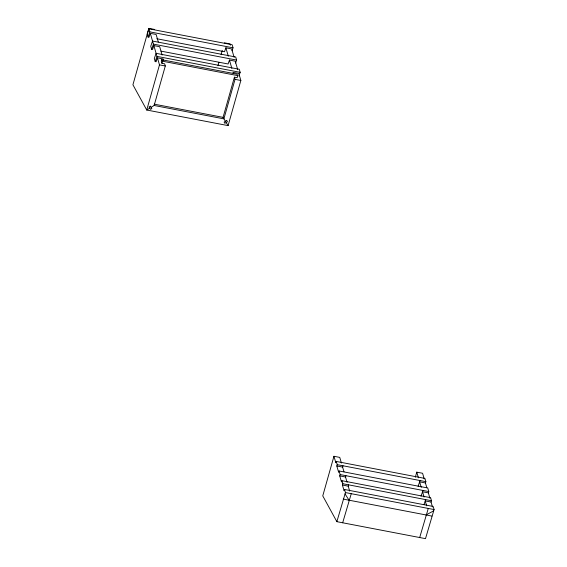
<?xml version="1.0" encoding="UTF-8"?>
<svg xmlns="http://www.w3.org/2000/svg" width="567" height="567" viewBox="0 0 567 567"><rect width="100%" height="100%" fill="white"/><g stroke="black" fill="none" stroke-linecap="round" stroke-linejoin="round"><path stroke-width="0.85" d="M163.65 60.315L163.261 58.975L157.449 57.855L159.49 64.872L146.733 110.019L228.104 125.612L240.855 80.464L238.813 73.448L233.002 72.335L233.391 73.682M225.418 121.317L223.065 117.355L234.412 77.176L237.155 77.707L237.743 75.624L236.928 74.135L161.694 59.719L161.29 61.13L161.921 63.291L164.664 63.816L165.302 65.985L154.139 105.49L151.091 107.354M161.921 63.291L162.509 61.208L161.694 59.719M217.962 65.687L218.919 62.299M221.066 54.68L222.264 50.449M234.412 77.176L235.043 79.352L223.88 118.857L154.139 105.49M341.419 463.048L339.761 457.392L333.949 456.279L322.758 495.891L336.862 521.668L425.498 538.65L434.081 509.556L433.174 506.466L344.538 489.484L344.098 490.788L342.411 485.047L342.851 483.743L341.958 480.696L430.587 497.677L431.487 500.732L431.04 502.029L432.493 506.955M336.862 521.668L345.452 492.574L344.538 489.484M342.674 522.781L351.264 493.687M415.327 477.244L416.766 472.148L422.578 473.261L424.244 478.917M419.686 537.537L428.269 508.443M232.031 50.782L233.037 47.812L232.151 44.743L148.951 28.804L147.179 34.006L148.072 37.075L148.986 37.245L150.312 33.347L156.123 34.459L158.313 41.979M148.072 37.075L149.837 31.865L148.951 28.804M162.127 55.07L159.688 46.714L153.877 45.601L152.551 49.506L151.637 49.329L153.409 44.127L150.312 33.347M157.449 57.855L156.116 61.76L155.202 61.583L156.974 56.381L153.877 45.601M234.114 57.295L231.683 48.939L225.872 47.819L224.546 51.725L156.804 38.747M237.679 69.55L235.248 61.193L229.437 60.081L228.111 63.979L160.95 51.115M235.596 63.043L236.609 60.067L235.716 57.005L152.516 41.058L150.744 46.267L151.637 49.329M238.905 76.042L240.174 72.328L239.281 69.259L156.081 53.319L154.309 58.521L155.202 61.583M426.823 487.698L425.434 482.964L425.874 481.659L424.924 478.42L336.288 461.439L335.848 462.743L333.949 456.279M429.921 498.216L428.347 492.872L428.787 491.568L427.731 487.974L339.094 470.986L338.655 472.29L336.798 465.982L337.237 464.678L336.288 461.439M344.006 471.829L342.61 467.095L343.049 465.791M341.958 480.696L341.511 482L339.711 475.883L340.157 474.586L339.094 470.986M347.103 482.347L345.523 477.003L345.969 475.699M349.669 491.079L348.223 486.16L348.662 484.856M418.106 486.316L420.062 480.547M421.019 496.224L422.975 490.455M423.967 504.644L425.675 499.612M149.78 108.155L146.733 110.019L132.919 84.788L148.859 28.35L154.671 29.463M426.065 514.964L433.642 510.86M224.419 42.83L230.23 43.943L230.606 45.225M149.837 31.865L233.037 47.812M153.409 44.127L236.609 60.067M156.974 56.381L240.174 72.328M162.509 61.208L237.743 75.624M159.49 64.872L165.302 65.985M235.043 79.352L240.855 80.464M154.181 104.158L223.065 117.355M337.237 464.678L425.874 481.659M336.798 465.982L342.61 467.095M425.434 482.964L419.623 481.851L421.246 487.372M340.157 474.586L428.787 491.568M339.711 475.883L345.523 477.003M428.347 492.872L422.535 491.759L424.109 497.103M342.851 483.743L431.487 500.732M342.411 485.047L348.223 486.16M431.04 502.029L425.229 500.916L426.682 505.835M345.452 492.574L434.081 509.556M343.241 499.095L431.877 516.076M345.005 493.878L349.052 500.207M226.162 122.515L228.104 125.612M416.766 472.148L418.432 477.804M225.872 47.819L228.303 56.183M229.437 60.081L231.868 68.437M150.347 106.164L149.036 106.965L150.524 109.353L151.836 108.552L150.347 106.164M226.729 120.516L224.114 122.118L224.858 123.315L227.473 121.714L226.729 120.516"/></g></svg>
